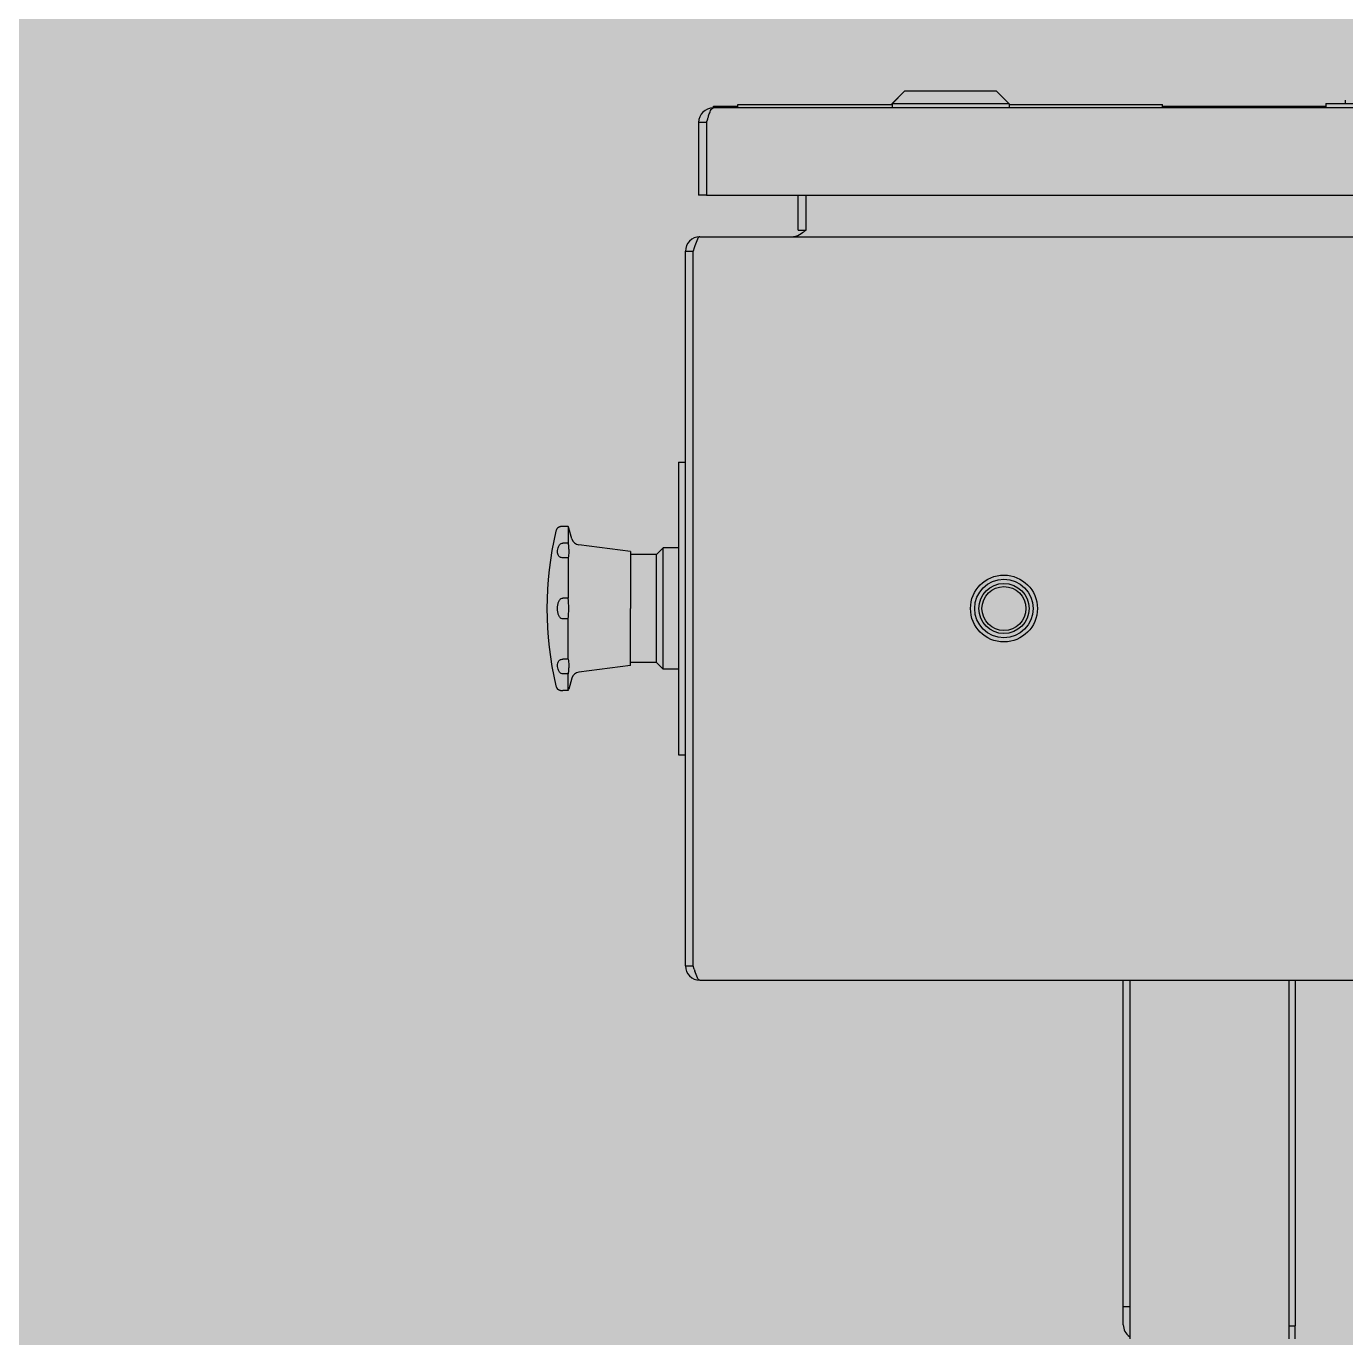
# Model space of a CAD drawing. Header units: millimetres. Extents: x -18489 to 17339, y -1599 to 10961.
# Drawn here: x -14452.47 to -14420.94, y 2235.27 to 2266.59 of the extents above; entities that cross this region are included whole.
import ezdxf

# ---------------------------------------------------------------- set-up
doc = ezdxf.new("R2010")
doc.units = ezdxf.units.MM
for name, color, linetype in [('188K-SM-03-F10-MECH-EQ-Y2257103$0$0 Xref', 8, 'Continuous'), ('188K-SM-03-F10-MECH-EQ-Y2257103$0$M-EQU-FOUNDATION', 8, 'Continuous'), ('188K-SM-03-F10-MECH-EQ-Y2257103$0$Micron CUP L10 HVAC EQU$0$M-MECH-EQU', 136, 'Continuous'), ('188K-SM-03-F10-MECH-EQ-Y2257103$0$Micron CUP L10 HVAC EQU$0$M-PHASE1 AREA', 252, 'Continuous')]:
    doc.layers.add(name, color=color, linetype=linetype)

# ---------------------------------------------------------------- blocks, each defined once
blk = doc.blocks.new('188K-SM-03-F10-MECH-EQ-Y2257103$0$Micron CUP L10 HVAC EQU$0$A$C0c53ceb0')
at = {"layer": '188K-SM-03-F10-MECH-EQ-Y2257103$0$Micron CUP L10 HVAC EQU$0$M-PHASE1 AREA'}
for p, q in [((17116.65523, 13476.27769), (17113.65838, 13473.28085)), ((17116.67128, 13476.27769), (17113.67444, 13473.28085)), ((17116.68991, 13476.27769), (17113.69307, 13473.28085)), ((17138.66662, 13476.27769), (17116.69005, 13476.27769)), ((17138.66676, 13476.27769), (17141.6636, 13473.28085)), ((17821.99029, 13472.2819), (17070.96685, 13472.2819)), ((17070.98637, 13472.6625), (17076.83564, 13472.6625)), ((17070.98637, 13472.2819), (17070.98637, 13472.6625)), ((17075.23231, 13472.53563), (17076.83564, 13472.53563)), ((17075.23231, 13472.2819), (17075.23231, 13472.53563)), ((17076.83564, 13473.07481), (17113.69307, 13473.07481)), ((17076.83564, 13472.2819), (17076.83564, 13473.07481)), ((17141.6636, 13473.28085), (17113.65838, 13473.28085)), ((17113.65838, 13473.28085), (17113.65838, 13473.07481)), ((17113.67444, 13473.28085), (17113.67444, 13473.07481)), ((17113.69307, 13473.28085), (17113.69307, 13472.2819)), ((17141.6636, 13473.28085), (17141.6636, 13472.2819)), ((17141.6636, 13473.07481), (17178.32873, 13473.07481)), ((17178.32873, 13472.2819), (17178.32873, 13473.07481)), ((17178.32873, 13472.6625), (17217.35129, 13472.6625)), ((17178.32873, 13472.53563), (17179.89705, 13472.53563)), ((17179.89705, 13472.2819), (17179.89705, 13472.53563)), ((17217.35129, 13473.29683), (17430.95026, 13473.29683)), ((17217.35129, 13473.29683), (17217.35129, 13472.2819)), ((17222.06563, 13473.29683), (17222.06563, 13474.08974)), ((17069.36842, 13468.78039), (17067.46542, 13468.78039)), ((17067.46542, 13468.78039), (17067.46542, 13451.42507)), ((17069.36851, 13468.78039), (17069.62429, 13469.65117)), ((17069.36851, 13468.78039), (17069.36851, 13451.42507)), ((17069.36842, 13451.42507), (17067.46542, 13451.42507)), ((17069.36851, 13451.42507), (17823.58898, 13451.42507)), ((17091.258, 13443.07092), (17091.258, 13451.42507)), ((17093.13572, 13443.07092), (17093.13572, 13451.42507)), ((17091.258, 13443.07092), (17093.13562, 13443.07092)), ((17067.76364, 13441.48509), (17822.03486, 13441.48509)), ((17064.30027, 13438.02164), (17066.17789, 13438.02164)), ((17064.30027, 13267.33565), (17064.30027, 13438.02164)), ((17066.42632, 13438.86503), (17066.17798, 13438.02164)), ((17066.17798, 13267.33565), (17066.17798, 13438.02164)), ((17062.67423, 13387.64181), (17064.27274, 13387.64181)), ((17062.67423, 13387.64181), (17062.67584, 13367.20287)), ((17033.7478, 13371.90772), (17033.75224, 13371.91103)), ((17036.26011, 13372.29471), (17035.00031, 13372.29471)), ((17036.41404, 13371.90772), (17036.26011, 13372.29471)), ((17036.26011, 13372.29471), (17036.26059, 13368.31414)), ((17037.14293, 13369.32857), (17036.41404, 13371.90772)), ((17036.26059, 13368.31414), (17035.0008, 13368.31414)), ((17051.18633, 13366.26433), (17038.80526, 13367.89104)), ((17058.97812, 13367.16338), (17057.37981, 13365.56507)), ((17062.67423, 13367.16338), (17058.97812, 13367.16338)), ((17058.97812, 13338.1939), (17058.97812, 13367.16338)), ((17062.67584, 13367.20287), (17062.67591, 13363.26749)), ((17036.26077, 13364.78445), (17035.00098, 13364.78445)), ((17036.26077, 13364.78445), (17036.26097, 13355.17452)), ((17051.18633, 13366.26433), (17051.18702, 13352.67864)), ((17057.37981, 13365.56507), (17051.18633, 13365.56507)), ((17057.37981, 13339.79222), (17057.37981, 13365.56507)), ((17062.67591, 13363.26749), (17062.676, 13352.67864)), ((17036.26097, 13355.17452), (17035.00118, 13355.17452)), ((17051.18633, 13339.09296), (17051.18702, 13352.67864)), ((17062.676, 13352.67864), (17062.67591, 13342.0898)), ((17036.26097, 13350.18277), (17035.00118, 13350.18277)), ((17036.26077, 13340.57284), (17036.26097, 13350.18277)), ((17062.67591, 13342.0898), (17062.67423, 13317.71548)), ((17036.26077, 13340.57284), (17035.00098, 13340.57284)), ((17051.18633, 13339.09296), (17038.80526, 13337.46624)), ((17057.37981, 13339.79222), (17051.18633, 13339.79222)), ((17058.97812, 13338.1939), (17057.37981, 13339.79222)), ((17036.26059, 13337.04314), (17035.0008, 13337.04314)), ((17036.26011, 13333.06258), (17036.26059, 13337.04314)), ((17037.14293, 13336.02872), (17036.41404, 13333.44957)), ((17062.67423, 13338.1939), (17058.97812, 13338.1939)), ((17033.75303, 13333.44566), (17033.74778, 13333.44957)), ((17036.26011, 13333.06258), (17035.00031, 13333.06258)), ((17036.26011, 13333.06258), (17036.41404, 13333.44957)), ((17062.67423, 13317.71548), (17064.27274, 13317.71548)), ((17064.30027, 13267.33565), (17066.17789, 13267.33565)), ((17066.42632, 13266.49226), (17066.17798, 13267.33565)), ((17067.76364, 13263.8722), (17822.03486, 13263.8722)), ((17168.94504, 13181.53593), (17168.94504, 13263.8722)), ((17170.46743, 13263.8722), (17170.46743, 13178.23741)), ((17208.52734, 13263.8722), (17208.52734, 13178.23741)), ((17210.05198, 13263.8722), (17210.05198, 13181.2822)), ((17170.46743, 13185.84939), (17168.94504, 13185.84939)), ((17208.52734, 13181.2822), (17210.05198, 13181.2822)), ((17210.04974, 13178.23741), (17210.04974, 13181.2822))]:
    blk.add_line(p, q, dxfattribs=at)
for centre, radius in [((17140.42017, 13352.67864), 7.99258), ((17140.42008, 13352.67864), 6.99263), ((17140.41988, 13352.67864), 5.99369), ((17140.41984, 13352.67864), 5.24448)]:
    blk.add_circle(centre, radius, dxfattribs=at)
for centre, radius, start, end in [((17070.96689, 13468.78039), 3.50151, 90.0006621, 180), ((17067.76368, 13438.02164), 3.46345, 90.0006641, 180), ((17101.56209, 13428.33256), 36.68045, 162.5227139, 163.3131147), ((17112.32678, 13352.67829), 81.11933, 166.8520226, 193.1479774), ((17035.00019, 13370.74172), 1.71113, 137.0455042, 166.8520226), ((17039.06552, 13369.87191), 1.99789, 195.7807527, 262.5149491), ((17016.28332, 13352.68884), 20.1317, 359.9709694, 7.0924425), ((17016.15377, 13352.67644), 20.26124, 352.9303531, 0.006235), ((17039.06552, 13335.48537), 1.99789, 97.4850509, 164.2192473), ((17035.00019, 13334.61556), 1.71113, 193.1479774, 222.9544958), ((17067.76368, 13267.33565), 3.46345, 180, 269.9993359), ((17101.56209, 13277.02473), 36.68045, 196.6868853, 197.4772861), ((17172.24356, 13181.53593), 3.29853, 180, 237.1915526)]:
    blk.add_arc(centre, radius, start, end, dxfattribs=at)
for points, knots in [([(17070.00226, 13470.82254), (17070.1345, 13471.19177), (17070.31334, 13471.71288), (17070.76091, 13472.2819), (17070.96685, 13472.2819)], [0, 0, 0, 0, 0.655693982, 1, 1, 1, 1]), ([(17069.62429, 13469.65117), (17069.6554, 13469.75488), (17069.77462, 13470.14746), (17069.90041, 13470.53821), (17070.00226, 13470.82254)], [0, 0, 0, 0, 0.26389204, 1, 1, 1, 1]), ([(17067.76364, 13441.48509), (17067.65281, 13441.48509), (17067.38804, 13441.30587), (17066.97699, 13440.57704), (17066.74178, 13439.87729), (17066.57495, 13439.34871)], [0, 0, 0, 0, 0.131857863, 0.340537658, 1, 1, 1, 1]), ([(17089.67235, 13441.48509), (17089.86561, 13441.48509), (17090.68839, 13441.56504), (17091.44859, 13441.9464), (17091.98134, 13442.27807)], [0, 0, 0, 0, 0.235452698, 1, 1, 1, 1]), ([(17035.00031, 13372.29471), (17034.87643, 13372.29471), (17034.65073, 13372.27715), (17034.35594, 13372.21008), (17034.13597, 13372.13064), (17033.98076, 13372.05647), (17033.88512, 13372.00109), (17033.82918, 13371.96527), (17033.79972, 13371.94504), (17033.77733, 13371.92985), (17033.76219, 13371.91756), (17033.75249, 13371.91254), (17033.74906, 13371.90771), (17033.7478, 13371.90772)], [0, 0, 0, 0, 0.278954266, 0.50718202, 0.678810919, 0.804488191, 0.894036059, 0.927448368, 0.954079027, 0.974397455, 0.988681235, 0.997169435, 1, 1, 1, 1]), ([(17035.00098, 13364.78445), (17034.87655, 13364.78445), (17034.64449, 13364.81137), (17034.34164, 13364.92834), (17034.11664, 13365.09843), (17033.91158, 13365.36509), (17033.77468, 13365.76757), (17033.73337, 13366.29258), (17033.78366, 13366.86334), (17033.91758, 13367.35838), (17034.11245, 13367.74864), (17034.32617, 13368.02814), (17034.62237, 13368.25199), (17034.87395, 13368.31414), (17035.0008, 13368.31414)], [0, 0, 0, 0, 0.0772705, 0.14333834, 0.199290102, 0.250185727, 0.350150172, 0.457703726, 0.575692119, 0.704527815, 0.773389693, 0.84550604, 0.921229268, 1, 1, 1, 1]), ([(17036.26059, 13368.31414), (17036.30842, 13367.95701), (17036.38326, 13367.27895), (17036.42738, 13366.32174), (17036.39513, 13365.49924), (17036.31712, 13365.00245), (17036.26077, 13364.78445)], [0, 0, 0, 0, 0.304726973, 0.576601375, 0.809572606, 1, 1, 1, 1]), ([(17033.7488, 13352.67864), (17033.7488, 13352.93497), (17033.77162, 13353.3197), (17033.85899, 13353.82341), (17033.96032, 13354.191), (17034.10857, 13354.54102), (17034.32089, 13354.85751), (17034.61736, 13355.10565), (17034.87385, 13355.17452), (17035.00118, 13355.17452)], [0, 0, 0, 0, 0.252297025, 0.377858627, 0.502711048, 0.626827327, 0.750523413, 0.874665423, 1, 1, 1, 1]), ([(17035.00118, 13350.18277), (17034.87384, 13350.18277), (17034.61734, 13350.25164), (17034.32088, 13350.49979), (17034.10856, 13350.81629), (17033.96032, 13351.1663), (17033.85899, 13351.53389), (17033.77161, 13352.03759), (17033.7488, 13352.42232), (17033.7488, 13352.67864)], [0, 0, 0, 0, 0.125339736, 0.249483224, 0.373179069, 0.497294491, 0.622145606, 0.747705797, 1, 1, 1, 1]), ([(17035.0008, 13337.04314), (17034.87396, 13337.04314), (17034.6224, 13337.10528), (17034.32621, 13337.32912), (17034.11248, 13337.60859), (17033.91759, 13337.99884), (17033.78367, 13338.49388), (17033.73338, 13339.06462), (17033.77467, 13339.58962), (17033.91154, 13339.99211), (17034.11657, 13340.2588), (17034.34157, 13340.42892), (17034.64444, 13340.54591), (17034.87653, 13340.57284), (17035.00098, 13340.57284)], [0, 0, 0, 0, 0.078768403, 0.154480925, 0.226594693, 0.295458419, 0.424295666, 0.542277665, 0.649829469, 0.749794875, 0.800690904, 0.856643232, 0.922719532, 1, 1, 1, 1]), ([(17036.26077, 13340.57284), (17036.31712, 13340.35483), (17036.39513, 13339.85804), (17036.42738, 13339.03555), (17036.38325, 13338.07834), (17036.30842, 13337.40028), (17036.26059, 13337.04314)], [0, 0, 0, 0, 0.190428089, 0.423400138, 0.695273945, 1, 1, 1, 1]), ([(17033.7478, 13333.44957), (17033.74906, 13333.44957), (17033.75249, 13333.44476), (17033.76219, 13333.43972), (17033.77733, 13333.42745), (17033.79972, 13333.41225), (17033.82918, 13333.39201), (17033.88511, 13333.3562), (17033.98076, 13333.30082), (17034.13597, 13333.22665), (17034.35594, 13333.14721), (17034.65073, 13333.08014), (17034.87643, 13333.06258), (17035.00031, 13333.06258)], [0, 0, 0, 0, 0.002830403, 0.011318945, 0.025602484, 0.045920784, 0.072551567, 0.105963532, 0.195510667, 0.321186793, 0.492815138, 0.721045532, 1, 1, 1, 1]), ([(17067.76364, 13263.8722), (17067.65281, 13263.8722), (17067.38804, 13264.05142), (17066.97699, 13264.78024), (17066.74178, 13265.47999), (17066.57495, 13266.00858)], [0, 0, 0, 0, 0.131857863, 0.340537658, 1, 1, 1, 1])]:
    blk.add_open_spline(points, degree=3, knots=knots, dxfattribs=at)
blk.add_open_spline([(17091.98134, 13442.27807), (17092.37763, 13442.52478), (17092.75675, 13442.79835), (17093.13572, 13443.07092)], degree=3, dxfattribs=at)
blk = doc.blocks.new('188K-SM-03-F10-MECH-EQ-Y2257103$0$Micron CUP L10 HVAC EQU')
at = {"layer": '188K-SM-03-F10-MECH-EQ-Y2257103$0$Micron CUP L10 HVAC EQU$0$M-MECH-EQU'}
blk.add_blockref('188K-SM-03-F10-MECH-EQ-Y2257103$0$Micron CUP L10 HVAC EQU$0$A$C0c53ceb0', (-206166.7, 2082.18), dxfattribs=at)
blk = doc.blocks.new('188K-SM-03-F10-MECH-EQ-Y2257103')
at = {"layer": '188K-SM-03-F10-MECH-EQ-Y2257103$0$M-EQU-FOUNDATION'}
h = blk.add_hatch(dxfattribs=at)
h.set_pattern_fill('AR-CONC', color=256, scale=0.1)
h.set_pattern_definition([(50, (4473.521, 709.199), (18.218467, -1.593909), [1.905, -20.955]), (355, (4473.521, 709.2), (-3.524342, 19.105685), [1.524, -16.764058]), (100.45144, (4475.04, 709.066), (14.694125, 17.511775), [1.619001, -17.809024]), (46.1842, (4473.521, 714.28), (27.107904, -4.204233), [2.8575, -31.4325]), (96.63556, (4475.78, 713.93), (23.740413, 24.742612), [2.428502, -26.71356]), (351.18415, (4473.52, 714.28), (23.740413, 24.742612), [2.285997, -25.145973]), (21, (4476.061, 713.009), (15.161439, -10.22652), [1.905, -20.955]), (326, (4476.061, 713.01), (6.180203, 18.418797), [1.524, -16.764]), (71.45144, (4477.325, 712.157), (21.341642, 8.192277), [1.619001, -17.808994]), (37.5, (4473.5214, 709.199), (0.3088603, 8.4555039), [0, -16.5608, 0, -17.018, 0, -16.8275]), (7.5, (4473.521, 709.199), (6.6819663, 10.0180575), [0, -9.7028, 0, -16.1798, 0, -6.4135]), (327.5, (4467.857, 709.199), (13.5590595, -0.5728744), [0, -6.35, 0, -19.812, 0, -26.289]), (317.5, (4465.317, 709.199), (14.812918, 2.542649), [0, -8.255, 0, -13.1572, 0, -18.669])])
h.paths.add_polyline_path([(-14928.149, 5602.459), (-14278.149, 5602.459), (-14278.149, 1902.459), (-14928.149, 1902.459)], flags=16)
h.paths.add_polyline_path([(-14933.149, 5607.459), (-14273.149, 5607.459), (-14273.149, 1897.459), (-14933.149, 1897.459)])
h = blk.add_hatch(dxfattribs=at)
h.set_pattern_fill('AR-CONC', color=256, scale=0.3)
h.set_pattern_definition([(50, (4473.52, 709.2), (54.6554, -4.78173), [5.715, -62.865]), (355, (4473.52, 709.2), (-10.57303, 57.31705), [4.572, -50.29218]), (100.45144, (4478.076, 708.8), (44.08237, 52.53533), [4.857, -53.42707]), (46.1842, (4473.52, 724.44), (81.32371, -12.6127), [8.5725, -94.2975]), (96.63556, (4480.3, 723.39), (71.22124, 74.22784), [7.2855, -80.14068]), (351.18415, (4473.52, 724.44), (71.22124, 74.22784), [6.858, -75.43792]), (21, (4481.14, 720.63), (45.48432, -30.67956), [5.715, -62.865]), (326, (4481.14, 720.63), (18.54061, 55.25639), [4.572, -50.292]), (71.45144, (4484.93, 718.07), (64.02493, 24.57683), [4.857, -53.42698]), (37.5, (4473.521, 709.2), (0.926581, 25.366512), [0, -49.6824, 0, -51.054, 0, -50.4825]), (7.5, (4473.52, 709.2), (20.0459, 30.054172), [0, -29.1084, 0, -48.5394, 0, -19.2405]), (327.5, (4456.529, 709.2), (40.677179, -1.718623), [0, -19.05, 0, -59.436, 0, -78.867]), (317.5, (4448.91, 709.2), (44.438754, 7.62795), [0, -24.765, 0, -39.4716, 0, -56.007])])
h.paths.add_polyline_path([(-14918.149, 5592.459), (-14288.149, 5592.459), (-14288.149, 1912.459), (-14918.149, 1912.459)])
at = {"layer": '188K-SM-03-F10-MECH-EQ-Y2257103$0$0 Xref', "xscale": 0.1, "yscale": 0.1, "zscale": 0.1}
blk.add_blockref('188K-SM-03-F10-MECH-EQ-Y2257103$0$Micron CUP L10 HVAC EQU', (4473.521, 709.199), dxfattribs=at)

msp = doc.modelspace()

# ---------------------------------------------------------------- block references
msp.add_blockref('188K-SM-03-F10-MECH-EQ-Y2257103', (0, 0))

doc.saveas('drawing.dxf')
